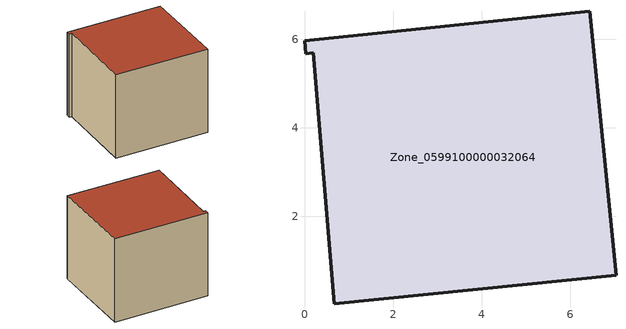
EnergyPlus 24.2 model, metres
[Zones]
Zone_0599100000032064
 floor ground (C_G): 7.03,0.67 0.68,0.03 0.2,5.69 0.03,5.67 0,5.96 6.44,6.63 z0
 wall outside (C_F): 0,5.96 0.03,5.67 0.2,5.69 0.68,0.03 7.03,0.67 6.44,6.63 0,5.96 z0:5.84
 roof outside (C_R): 0.68,0.03 7.03,0.67 6.44,6.63 0,5.96 0.03,5.67 0.2,5.69 z5.84
[BUILDING]
Pand.0599100000032064: North Axis=0; Terrain=City; Loads Convergence Tolerance Value=0.04; Temperature Convergence Tolerance Value=0.4; Solar Distribution=FullExterior; Maximum Number of Warmup Days=25; Minimum Number of Warmup Days=1
[Site:Location]
Rotterdam.The.Hague.AP_ZH_NLD Design_Conditions: Latitude=51.96; Longitude=4.45; Time Zone=1; Elevation=-4.5
[SITE:GROUNDTEMPERATURE:BUILDINGSURFACE]
18, 18, 18, 18, 18, 18, 18, 18, 18, 18, 18, 18
[MATERIAL] Thermal Absorptance=0.9; Solar Absorptance=0.7; Visible Absorptance=0.7
Name | Roughness | Thickness | Conductivity | Density | Specific Heat
G.TI.1946-1964 | MediumSmooth | 0.15 | 1 | 540 | 1210
F.TI.1946-1964 | Rough | 0.3 | 0.857143 | 1920 | 840
R.TI.1946-1964 | MediumRough | 0.2 | 0.277778 | 1500 | 1000
[CONSTRUCTION]
C_G: G.TI.1946-1964
C_F: F.TI.1946-1964
C_R: R.TI.1946-1964
[ZONE]
Zone_0599100000032064: Type=1; Multiplier=1; Ceiling Height=Autocalculate; Volume=Autocalculate; Floor Area=autocalculate; Part of Total Floor Area=Yes
[ZONEINFILTRATION:DESIGNFLOWRATE]
Infil_Zone_0599100000032064: Zone or ZoneList or Space or SpaceList=Zone_0599100000032064; Schedule=AlwaysOn; Design Flow Rate Calculation Method=Flow/Area; Flow Rate per Floor Area=0.003; Constant Term Coefficient=1; Temperature Term Coefficient=0; Velocity Term Coefficient=0; Velocity Squared Term Coefficient=0
[HVACTEMPLATE:ZONE:IDEALLOADSAIRSYSTEM]
Zone_0599100000032064: Maximum Heating Supply Air Temperature=50; Minimum Cooling Supply Air Temperature=13; Maximum Heating Supply Air Humidity Ratio=0.0156; Minimum Cooling Supply Air Humidity Ratio=0.0077; Heating Limit=NoLimit; Cooling Limit=NoLimit; Dehumidification Control Type=ConstantSensibleHeatRatio; Cooling Sensible Heat Ratio=0.7; Dehumidification Setpoint=60; Humidification Control Type=None; Humidification Setpoint=30; Outdoor Air Method=None; Outdoor Air Flow Rate per Person=0.00944; Outdoor Air Flow Rate per Zone Floor Area=0; Outdoor Air Flow Rate per Zone=0; Demand Controlled Ventilation Type=None; Outdoor Air Economizer Type=NoEconomizer; Heat Recovery Type=None; Sensible Heat Recovery Effectiveness=0.7; Latent Heat Recovery Effectiveness=0.65
[ZONECONTROL:THERMOSTAT]
ThermostatControl_Zone_0599100000032064: Zone or ZoneList=Zone_0599100000032064; Control Type Schedule=DualSetpointControlType; Control 1=Thermostat_Zone_0599100000032064; Temperature Difference Between Cutout And Setpoint=0
[THERMOSTATSETPOINT:DUALSETPOINT]
Thermostat_Zone_0599100000032064: Heating Setpoint Temperature Schedule=HeatingSetpoint_Zone_0599100000032064; Cooling Setpoint Temperature Schedule=CoolingSetpoint_Zone_0599100000032064
[SCHEDULE:COMPACT]
HeatingSetpoint_Zone_0599100000032064: Through: 12/31, For: AllDays, Until: 24:00, 21
CoolingSetpoint_Zone_0599100000032064: Through: 12/31, For: AllDays, Until: 24:00, 24
DualSetpointControlType: Through: 12/31, For: AllDays, Until: 24:00, 4
AlwaysOn: Through: 12/31, For: AllDays, Until: 24:00, 1
